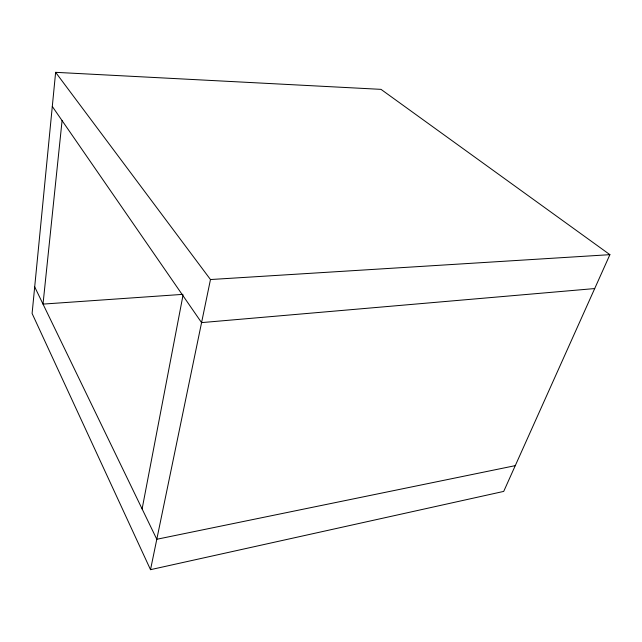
<?xml version="1.0" encoding="UTF-8"?>
<svg xmlns="http://www.w3.org/2000/svg" width="642" height="642" viewBox="0 0 642 642"><rect width="100%" height="100%" fill="white"/><g stroke="black" fill="none" stroke-linecap="round" stroke-linejoin="round"><path stroke-width="0.96" d="M55.629 72.329L32.1 313.465L150.517 569.671L503.713 491.403L609.9 254.665L381.003 89.358L55.629 72.329L210.472 279.535L150.517 569.671M62.081 120.608L43.014 304.099L183.002 294.349M142.115 508.929L182.938 295.641M515.269 465.643L156.792 539.272L34.692 286.894M594.693 288.563L201.564 322.613L52.299 106.444M210.472 279.535L609.9 254.665"/></g></svg>
